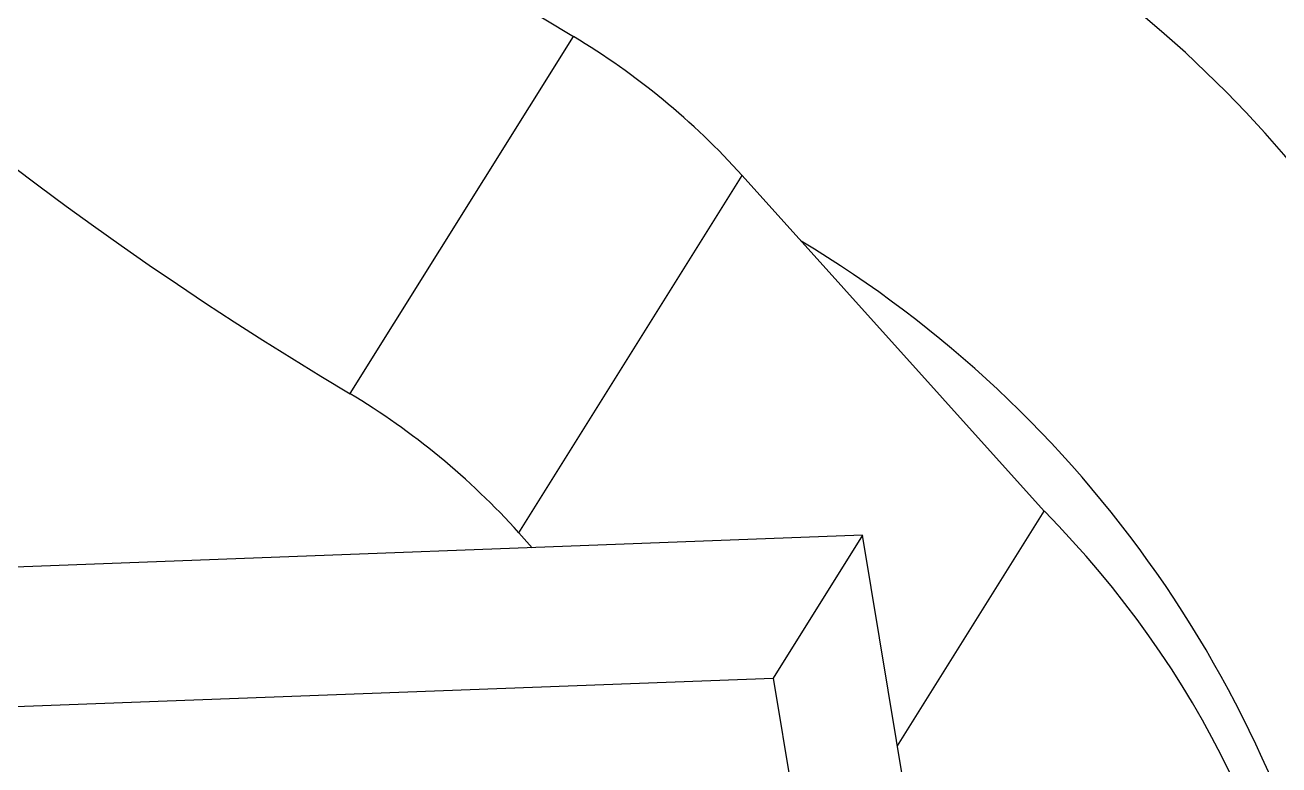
# Model space of a CAD drawing. Header units: millimetres. Extents: x -294 to 2792, y 5 to 1659.
# Drawn here: x 714.568 to 715.712, y 560.351 to 561.027 of the extents above; entities that cross this region are included whole.
import ezdxf

# ---------------------------------------------------------------- set-up
doc = ezdxf.new("R2010")
doc.units = ezdxf.units.MM
doc.layers.get('0').update_dxf_attribs({"lineweight": 18})

msp = doc.modelspace()

# ---------------------------------------------------------------- linework, layer by layer
at = {"color": 7, "linetype": 'Continuous', "lineweight": 25}
for p, q in [((714.8646, 560.6903), (715.0685, 561.0162)), ((715.0185, 560.5634), (715.2225, 560.8893)), ((715.4981, 560.5829), (715.2225, 560.8893)), ((715.3641, 560.3688), (715.4981, 560.5829)), ((715.3323, 560.561), (713.427, 560.4896)), ((715.0309, 560.5497), (715.0185, 560.5634)), ((715.3323, 560.561), (715.2507, 560.4306)), ((715.7852, 557.8279), (715.3323, 560.561)), ((713.3454, 560.3592), (715.2507, 560.4306)), ((715.2507, 560.4306), (715.7036, 557.6976))]:
    msp.add_line(p, q, dxfattribs=at)
for centre, radius, start, end in [((716.7491, 563.84), 3.2861, 204.7223, 239.2413), ((716.5452, 563.5141), 3.2861, 204.7223, 239.2413), ((714.6553, 559.7612), 1.783, 24.9892, 81.3475), ((714.8933, 560.2041), 1.0834, 10.9946, 100.1413), ((714.7191, 560.4354), 0.6778, 42.0409, 58.9669), ((714.7281, 559.9174), 1.0642, 10.835, 58.9995), ((714.5152, 560.1095), 0.6778, 42.0409, 58.9669), ((714.8625, 559.9529), 0.895, 330.3751, 44.7466)]:
    msp.add_arc(centre, radius, start, end, dxfattribs=at)

doc.saveas('drawing.dxf')
